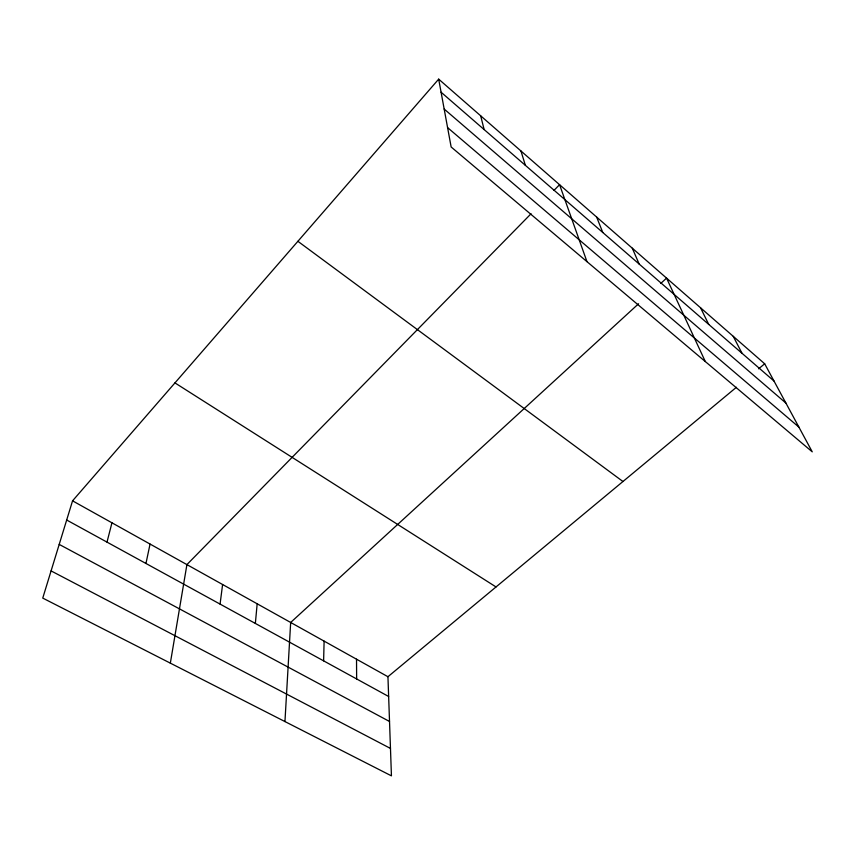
<?xml version="1.0" encoding="UTF-8"?>
<svg xmlns="http://www.w3.org/2000/svg" width="855" height="855" viewBox="0 0 855 855"><rect width="100%" height="100%" fill="white"/><g stroke="black" fill="none" stroke-linecap="round" stroke-linejoin="round"><path stroke-width="1.28" d="M323.618 660.862L324.109 641.122M284.95 721.567L290.668 622.472L638.578 303.76M255.356 623.445L257.173 603.79M220.077 604.1L222.599 584.51M170.337 663.138L186.914 564.61L531.051 213.761M145.959 563.477L150.053 544.058M107.003 542.113L111.952 522.811M438.679 79.141L451.141 146.975L812.25 451.835L764.68 363.781L438.679 79.141L72.557 500.838L42.75 598.094L391.44 775.859L387.946 676.722L736.412 387.272M554.051 190.312L559.565 184.691L586.968 261.651M660.776 283.422L666.569 278.121L705.3 361.537M758.631 368.815L764.68 363.781M51.086 570.905L390.468 748.435M59.209 544.4L389.517 721.481M66.679 520.022L388.64 696.494M72.557 500.838L387.946 676.722M174.954 382.901L496.018 586.947M297.893 241.302L622.953 481.504M447.582 127.609L798.891 427.105M444.162 109.034L785.916 403.079M441.073 92.201L774.021 381.052M733.227 336.314L742.012 353.286M700.544 307.779L708.742 324.43M632.294 248.196L639.166 264.067M596.651 217.074L602.786 232.496M520.941 150.961L525.365 165.336M480.681 115.81L484.133 129.565M356.524 659.194L356.642 678.956"/></g></svg>
